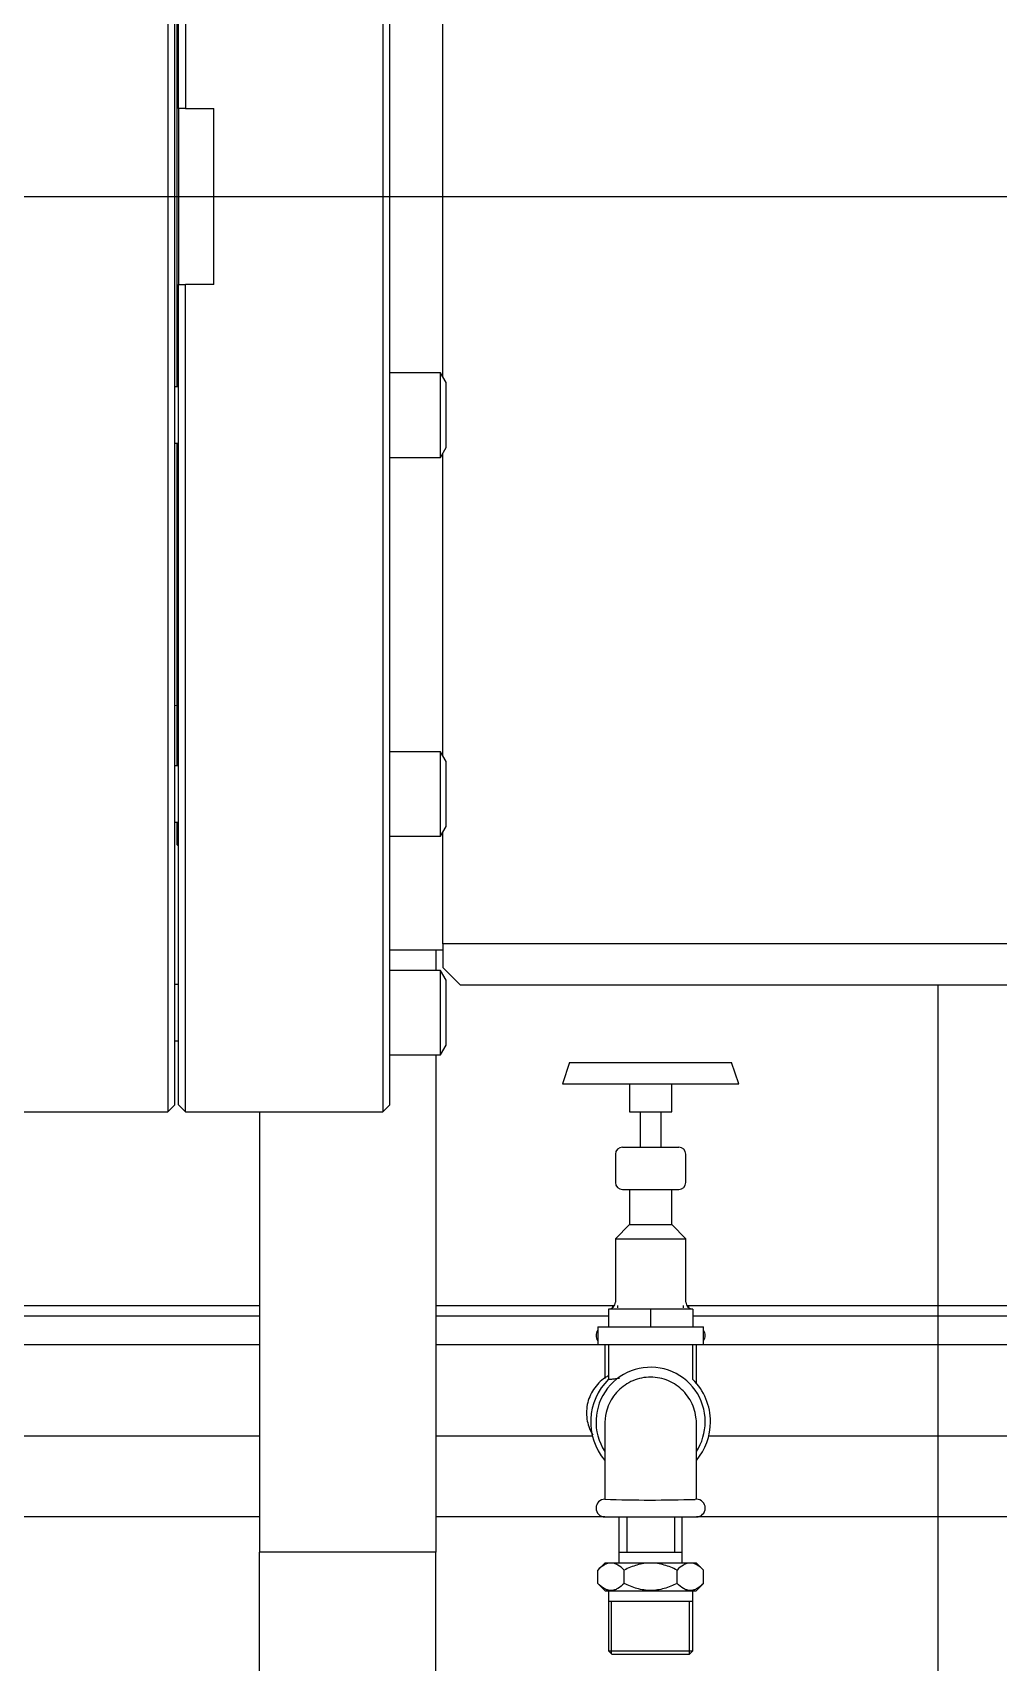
# Model space of a CAD drawing. Extents: x -681219 to -550379, y -242630 to -158199.
# Drawn here: x -620465 to -620110, y -178645 to -178045 of the extents above; entities that cross this region are included whole.
import ezdxf
from ezdxf.lldxf.tags import DXFTag

# ---------------------------------------------------------------- set-up
doc = ezdxf.new("R2010")
doc.units = 0
doc.header["$LTSCALE"] = 1000
doc.layers.get('0').update_dxf_attribs({"linetype": 'CONTINUOUS'})
for name, color, linetype in [('240', 7, 'CONTINUOUS'), ('365', 7, 'CONTINUOUS'), ('DN15_GB3289.10_A', 7, 'CONTINUOUS'), ('DN15_GB3289.2_A', 7, 'CONTINUOUS'), ('DV1_默认层', 7, 'CONTINUOUS'), ('M16×150_GB70.1_1', 7, 'CONTINUOUS'), ('MY150_080102', 7, 'CONTINUOUS'), ('MY150_080103', 7, 'CONTINUOUS'), ('MY150_080202', 7, 'CONTINUOUS'), ('MY165B_2002', 7, 'CONTINUOUS'), ('MY90S_05010104', 7, 'CONTINUOUS'), ('MYPH00711779', 7, 'CONTINUOUS'), ('S02150002', 7, 'CONTINUOUS'), ('中段腔衬套', 7, 'CONTINUOUS'), ('中段腔铸件', 7, 'CONTINUOUS'), ('截止阀_DN15-HV3', 7, 'CONTINUOUS'), ('泄压腔下筋', 7, 'CONTINUOUS'), ('泄压腔衬套', 7, 'CONTINUOUS'), ('泄压腔铸件', 7, 'CONTINUOUS')]:
    doc.layers.add(name, color=color, linetype=linetype)
tags = doc.linetypes.add('CENTER2', pattern=[28.575, 19.05, -3.175, 3.175, -3.175]).pattern_tags.tags
tags[10:11] = [DXFTag(74, 4), DXFTag(75, 0), DXFTag(340, '0'), DXFTag(46, 0.0), DXFTag(50, 0.0), DXFTag(44, 0.0), DXFTag(45, 0.0)]
tags[8:9] = [DXFTag(74, 4), DXFTag(75, 0), DXFTag(340, '0'), DXFTag(46, 0.0), DXFTag(50, 0.0), DXFTag(44, 0.0), DXFTag(45, 0.0)]
tags[6:7] = [DXFTag(74, 4), DXFTag(75, 0), DXFTag(340, '0'), DXFTag(46, 0.0), DXFTag(50, 0.0), DXFTag(44, 0.0), DXFTag(45, 0.0)]
tags[4:5] = [DXFTag(74, 4), DXFTag(75, 0), DXFTag(340, '0'), DXFTag(46, 0.0), DXFTag(50, 0.0), DXFTag(44, 0.0), DXFTag(45, 0.0)]

msp = doc.modelspace()

# ---------------------------------------------------------------- linework, layer by layer
at = {"color": 5}
msp.add_line((-620131.7999, -178395.2804), (-620131.7999, -180237.3328), dxfattribs=at)
at = {"layer": '240', "color": 7, "linetype": 'Continuous'}
for p, q in [((-620381.3145, -178901.7867), (-620381.3145, -178603.9364)), ((-620316.5145, -178603.9364), (-620381.3145, -178603.9364)), ((-620316.5145, -178901.7867), (-620316.5145, -178603.9364))]:
    msp.add_line(p, q, dxfattribs=at)
at = {"layer": '365', "color": 7, "linetype": 'Continuous'}
for p, q in [((-620316.5145, -178382.3204), (-620316.5145, -178389.866)), ((-620316.5145, -178420.97), (-620316.5145, -178603.9364)), ((-620381.3145, -178441.9364), (-620381.3145, -178603.9364))]:
    msp.add_line(p, q, dxfattribs=at)
at = {"layer": 'DN15_GB3289.10_A', "color": 7, "linetype": 'Continuous'}
for p, q in [((-620254.3065, -178527.4724), (-620254.3065, -178540.0358)), ((-620220.6105, -178541.7861), (-620220.6105, -178527.4724)), ((-620254.3065, -178584.3809), (-620254.3065, -178584.4964)), ((-620220.6105, -178584.4964), (-620220.6105, -178584.3558))]:
    msp.add_line(p, q, dxfattribs=at)
for centre, start, end in [((-620254.3065, -178524.2324), 143.1301024, 216.8698976), ((-620220.6105, -178524.2324), 323.1301024, 36.8698976), ((-620254.3065, -178587.7364), 90, 270), ((-620220.6105, -178587.7364), 270, 90)]:
    msp.add_arc(centre, 3.24, start, end, dxfattribs=at)
at = {"layer": 'DN15_GB3289.2_A', "color": 7, "linetype": 'Continuous'}
for p, q in [((-620254.3065, -178556.6147), (-620254.3065, -178584.3809)), ((-620220.6105, -178584.3558), (-620220.6105, -178556.6053)), ((-620220.6105, -178584.4964), (-620220.9877, -178584.4964)), ((-620254.3065, -178590.9764), (-620220.6105, -178590.9764))]:
    msp.add_line(p, q, dxfattribs=at)
for centre, radius, start, end in [((-620237.4585, -178555.9844), 20.088, 0, 212.9958855), ((-620237.4585, -178555.9844), 20.088, 327.0041145, 0), ((-620254.3065, -178587.7364), 3.24, 90, 270), ((-620237.4582, -178060.9388), 523.8286, 268.158023, 271.7885796), ((-620220.6105, -178587.7364), 3.24, 270, 90)]:
    msp.add_arc(centre, radius, start, end, dxfattribs=at)
msp.add_open_spline([(-620220.6191, -178557.0767), (-620220.592, -178556.1166), (-620220.6433, -178555.1552), (-620221.0775, -178552.0136), (-620221.8181, -178549.8519), (-620224.0443, -178546.0183), (-620225.5521, -178544.3053), (-620228.2061, -178542.2875), (-620229.1726, -178541.6943), (-620231.1728, -178540.7267), (-620232.2139, -178540.3445), (-620235.463, -178539.5095), (-620237.7185, -178539.3923), (-620241.0426, -178539.8903), (-620242.1181, -178540.1641), (-620244.2059, -178540.9215), (-620245.2276, -178541.4125), (-620248.0766, -178543.1509), (-620249.7496, -178544.7013), (-620252.3526, -178548.2939), (-620253.3054, -178550.37), (-620254.1989, -178554.0793), (-620254.3548, -178555.6914), (-620254.2912, -178557.2937)], degree=3, knots=[0.160563439, 0.160563439, 0.160563439, 0.160563439, 0.1875, 0.1875, 0.25, 0.25, 0.3125, 0.3125, 0.34375, 0.34375, 0.375, 0.375, 0.4375, 0.4375, 0.46875, 0.46875, 0.5, 0.5, 0.5625, 0.5625, 0.625, 0.625, 0.669951361, 0.669951361, 0.669951361, 0.669951361], dxfattribs=at)
at = {"layer": 'DV1_默认层', "color": 7, "linetype": 'CENTER2', "ltscale": 30}
msp.add_line((-623650.9859, -178104.9764), (-617783.6386, -178104.9764), dxfattribs=at)
at = {"layer": 'M16×150_GB70.1_1', "color": 7, "linetype": 'Continuous'}
for p, q in [((-620314.7001, -178169.9275), (-620333.3625, -178169.9275)), ((-620314.7001, -178201.0315), (-620314.7001, -178169.9275)), ((-620312.6265, -178173.519), (-620314.7001, -178169.9275)), ((-620312.6265, -178197.44), (-620312.6265, -178173.519)), ((-620411.1225, -178175.1115), (-620412.4185, -178175.1115)), ((-620412.4185, -178195.8475), (-620411.1225, -178195.8475)), ((-620314.7001, -178201.0315), (-620312.6265, -178197.44)), ((-620333.3625, -178201.0315), (-620314.7001, -178201.0315)), ((-620314.7001, -178309.3629), (-620333.3625, -178309.3629)), ((-620314.7001, -178340.4669), (-620314.7001, -178309.3629)), ((-620312.6265, -178312.9544), (-620314.7001, -178309.3629)), ((-620411.1225, -178314.5469), (-620412.4185, -178314.5469)), ((-620312.6265, -178336.8754), (-620312.6265, -178312.9544)), ((-620412.4185, -178335.2829), (-620411.1225, -178335.2829)), ((-620333.3625, -178340.4669), (-620314.7001, -178340.4669)), ((-620314.7001, -178340.4669), (-620312.6265, -178336.8754)), ((-620314.7001, -178389.866), (-620333.3625, -178389.866)), ((-620314.7001, -178420.97), (-620314.7001, -178389.866)), ((-620312.6265, -178393.4575), (-620314.7001, -178389.866)), ((-620411.1225, -178395.05), (-620412.4185, -178395.05)), ((-620312.6265, -178417.3785), (-620312.6265, -178393.4575)), ((-620412.4185, -178415.786), (-620411.1225, -178415.786)), ((-620314.7001, -178420.97), (-620312.6265, -178417.3785)), ((-620333.3625, -178420.97), (-620314.7001, -178420.97))]:
    msp.add_line(p, q, dxfattribs=at)
at = {"layer": 'MY150_080102', "color": 7, "linetype": 'Continuous'}
for p, q in [((-620475.2441, -178561.1684), (-620381.3145, -178561.1684)), ((-620316.5145, -178561.1684), (-620258.8728, -178561.1684)), ((-620216.0441, -178561.1684), (-620057.3145, -178561.1684))]:
    msp.add_line(p, q, dxfattribs=at)
at = {"layer": 'MY150_080103', "color": 7, "linetype": 'Continuous'}
for p, q in [((-620381.3145, -178517.1044), (-620481.1065, -178517.1044)), ((-620253.0105, -178517.1044), (-620316.5145, -178517.1044)), ((-620055.3705, -178517.1044), (-620221.9065, -178517.1044)), ((-620477.2185, -178527.4724), (-620381.3145, -178527.4724)), ((-620316.5145, -178527.4724), (-620256.8985, -178527.4724)), ((-620218.0185, -178527.4724), (-620055.3705, -178527.4724))]:
    msp.add_line(p, q, dxfattribs=at)
at = {"layer": 'MY150_080202', "color": 7, "linetype": 'Continuous'}
for p, q in [((-620483.3512, -178513.2164), (-620381.3145, -178513.2164)), ((-620316.5145, -178513.2164), (-620250.7657, -178513.2164)), ((-620224.1512, -178513.2164), (-620055.3705, -178513.2164)), ((-620381.3145, -178590.9764), (-620479.8105, -178590.9764)), ((-620254.3065, -178590.9764), (-620316.5145, -178590.9764)), ((-620055.3705, -178590.9764), (-620220.6105, -178590.9764))]:
    msp.add_line(p, q, dxfattribs=at)
at = {"layer": 'MY165B_2002', "color": 7, "linetype": 'Continuous'}
for p, q in [((-620249.1225, -178590.9764), (-620249.1225, -178607.8244)), ((-620246.2065, -178590.9764), (-620246.2065, -178603.9364)), ((-620228.7105, -178590.9764), (-620228.7105, -178603.9364)), ((-620225.7945, -178607.8244), (-620225.7945, -178590.9764)), ((-620249.1225, -178603.9364), (-620225.7945, -178603.9364)), ((-620254.1769, -178607.8244), (-620256.9129, -178610.5604)), ((-620256.9129, -178615.4564), (-620256.9129, -178610.5604)), ((-620254.1769, -178607.8244), (-620220.7401, -178607.8244)), ((-620247.1857, -178615.4564), (-620247.1857, -178610.5604)), ((-620227.7313, -178615.4564), (-620227.7313, -178610.5604)), ((-620218.0041, -178610.5604), (-620220.7401, -178607.8244)), ((-620218.0041, -178615.4564), (-620218.0041, -178610.5604)), ((-620256.9129, -178615.4564), (-620254.1769, -178618.1924)), ((-620220.7401, -178618.1924), (-620218.0041, -178615.4564)), ((-620254.1769, -178618.1924), (-620220.7401, -178618.1924)), ((-620253.0105, -178618.1924), (-620253.0105, -178640.2244)), ((-620221.9065, -178622.0804), (-620253.0105, -178622.0804)), ((-620251.8182, -178641.4167), (-620251.8182, -178622.0804)), ((-620223.0988, -178641.4167), (-620223.0988, -178622.0804)), ((-620221.9065, -178640.2244), (-620221.9065, -178618.1924)), ((-620253.0105, -178640.2244), (-620221.9065, -178640.2244)), ((-620253.0105, -178640.2244), (-620251.7145, -178641.5204)), ((-620251.7145, -178641.5204), (-620223.2025, -178641.5204)), ((-620223.2025, -178641.5204), (-620221.9065, -178640.2244))]:
    msp.add_line(p, q, dxfattribs=at)
for points, knots in [([(-620247.1857, -178610.5604), (-620247.9436, -178609.8025), (-620248.7224, -178609.153), (-620249.7398, -178608.5714), (-620249.9455, -178608.4667), (-620250.362, -178608.2838), (-620250.573, -178608.2057), (-620251.2041, -178608.0181), (-620251.6254, -178607.9542), (-620252.4691, -178607.9538), (-620252.8915, -178608.0173), (-620253.7375, -178608.2686), (-620254.1531, -178608.454), (-620255.3715, -178609.1499), (-620256.1518, -178609.7994), (-620256.9129, -178610.5604)], [0, 0, 0, 0, 0.25, 0.25, 0.3125, 0.3125, 0.375, 0.375, 0.5, 0.5, 0.625, 0.625, 0.75, 0.75, 1, 1, 1, 1]), ([(-620227.7313, -178610.5604), (-620229.2404, -178609.8059), (-620230.7974, -178609.1545), (-620234.0808, -178608.2171), (-620235.7497, -178607.9553), (-620238.2938, -178607.9534), (-620239.1524, -178608.0187), (-620240.829, -178608.2678), (-620241.6537, -178608.451), (-620243.2808, -178608.9146), (-620244.0863, -178609.1964), (-620245.6644, -178609.8322), (-620246.4327, -178610.1839), (-620247.1857, -178610.5604)], [0, 0, 0, 0, 0.25, 0.25, 0.5, 0.5, 0.625, 0.625, 0.75, 0.75, 0.875, 0.875, 1, 1, 1, 1]), ([(-620218.0041, -178610.5604), (-620218.7618, -178609.8027), (-620219.5403, -178609.1534), (-620220.5575, -178608.5717), (-620220.7631, -178608.4671), (-620221.1795, -178608.2842), (-620221.3905, -178608.206), (-620222.0214, -178608.0184), (-620222.4426, -178607.9544), (-620223.286, -178607.9537), (-620223.7083, -178608.017), (-620224.5541, -178608.2679), (-620224.9697, -178608.4531), (-620226.1885, -178609.1488), (-620226.9694, -178609.7986), (-620227.7313, -178610.5604)], [0, 0, 0, 0, 0.25, 0.25, 0.3125, 0.3125, 0.375, 0.375, 0.5, 0.5, 0.625, 0.625, 0.75, 0.75, 1, 1, 1, 1]), ([(-620247.1857, -178615.4564), (-620247.9436, -178616.2144), (-620248.7224, -178616.8638), (-620249.7398, -178617.4455), (-620249.9455, -178617.5501), (-620250.362, -178617.733), (-620250.573, -178617.8111), (-620251.2041, -178617.9987), (-620251.6254, -178618.0626), (-620252.4691, -178618.063), (-620252.8915, -178617.9995), (-620253.7375, -178617.7482), (-620254.1531, -178617.5628), (-620255.3715, -178616.867), (-620256.1518, -178616.2175), (-620256.9129, -178615.4564)], [0, 0, 0, 0, 0.25, 0.25, 0.3125, 0.3125, 0.375, 0.375, 0.5, 0.5, 0.625, 0.625, 0.75, 0.75, 1, 1, 1, 1]), ([(-620227.7313, -178615.4564), (-620229.2404, -178616.211), (-620230.7974, -178616.8623), (-620234.0808, -178617.7998), (-620235.7497, -178618.0615), (-620238.2938, -178618.0635), (-620239.1524, -178617.9982), (-620240.829, -178617.749), (-620241.6537, -178617.5659), (-620243.2808, -178617.1022), (-620244.0863, -178616.8204), (-620245.6644, -178616.1846), (-620246.4327, -178615.8329), (-620247.1857, -178615.4564)], [0, 0, 0, 0, 0.25, 0.25, 0.5, 0.5, 0.625, 0.625, 0.75, 0.75, 0.875, 0.875, 1, 1, 1, 1]), ([(-620218.0041, -178615.4564), (-620218.7618, -178616.2142), (-620219.5403, -178616.8634), (-620220.5575, -178617.4451), (-620220.7631, -178617.5498), (-620221.1795, -178617.7326), (-620221.3905, -178617.8108), (-620222.0214, -178617.9985), (-620222.4426, -178618.0625), (-620223.286, -178618.0632), (-620223.7083, -178617.9998), (-620224.5541, -178617.7489), (-620224.9697, -178617.5637), (-620226.1885, -178616.8681), (-620226.9694, -178616.2183), (-620227.7313, -178615.4564)], [0, 0, 0, 0, 0.25, 0.25, 0.3125, 0.3125, 0.375, 0.375, 0.5, 0.5, 0.625, 0.625, 0.75, 0.75, 1, 1, 1, 1])]:
    msp.add_open_spline(points, degree=3, knots=knots, dxfattribs=at)
at = {"layer": 'MY90S_05010104', "color": 7, "linetype": 'Continuous'}
for p, q in [((-620251.5201, -178513.2164), (-620251.5201, -178514.0411)), ((-620249.5314, -178514.0411), (-620249.5314, -178513.2164)), ((-620225.3856, -178514.0411), (-620225.3856, -178513.2164)), ((-620223.3969, -178514.0411), (-620223.3969, -178513.2164))]:
    msp.add_line(p, q, dxfattribs=at)
at = {"layer": 'MYPH00711779', "color": 7, "linetype": 'Continuous'}
for p, q in [((-620313.9225, -178171.2743), (-620313.9225, -178038.6785)), ((-620313.9225, -178310.7097), (-620313.9225, -178199.6847)), ((-620313.9225, -178380.0209), (-620313.9225, -178339.1201)), ((-619789.1721, -178380.0209), (-620313.9225, -178380.0209))]:
    msp.add_line(p, q, dxfattribs=at)
at = {"layer": 'S02150002', "color": 7, "linetype": 'Continuous'}
msp.add_open_spline([(-620253.0458, -178539.0742), (-620253.4236, -178539.2839), (-620253.7931, -178539.5096), (-620255.8492, -178540.8862), (-620257.3153, -178542.3582), (-620259.5669, -178545.7391), (-620260.3616, -178547.6699), (-620261.1438, -178551.6486), (-620261.1389, -178553.7373), (-620260.3683, -178557.5583), (-620259.662, -178559.3296), (-620258.6659, -178560.9194)], degree=3, knots=[0.549223708, 0.549223708, 0.549223708, 0.549223708, 0.5625, 0.5625, 0.625, 0.625, 0.6875, 0.6875, 0.75, 0.75, 0.807499754, 0.807499754, 0.807499754, 0.807499754], dxfattribs=at)
at = {"layer": '中段腔衬套', "color": 7, "linetype": 'Continuous'}
msp.add_line((-620412.4185, -178292.3132), (-620411.7705, -178292.2484), dxfattribs=at)
at = {"layer": '中段腔铸件', "color": 7, "linetype": 'Continuous'}
for p, q in [((-620415.0105, -177768.0164), (-620415.0105, -178441.9364)), ((-620412.4185, -178439.3444), (-620412.4185, -177770.6084)), ((-620487.5865, -178441.9364), (-620415.0105, -178441.9364)), ((-620415.0105, -178441.9364), (-620412.4185, -178439.3444))]:
    msp.add_line(p, q, dxfattribs=at)
at = {"layer": '截止阀_DN15-HV3', "color": 7, "linetype": 'Continuous'}
for p, q in [((-620267.2665, -178423.7924), (-620269.8585, -178431.5684)), ((-620267.2665, -178423.7924), (-620207.6505, -178423.7924)), ((-620205.0585, -178431.5684), (-620207.6505, -178423.7924)), ((-620269.8585, -178431.5684), (-620205.0585, -178431.5684)), ((-620245.2345, -178431.5684), (-620245.2345, -178441.9364)), ((-620229.6825, -178441.9364), (-620229.6825, -178431.5684)), ((-620245.2345, -178441.9364), (-620229.6825, -178441.9364)), ((-620241.3465, -178441.9364), (-620241.3465, -178454.8964)), ((-620233.5705, -178454.8964), (-620233.5705, -178441.9364)), ((-620247.8265, -178454.8964), (-620227.0905, -178454.8964)), ((-620250.4185, -178457.4884), (-620250.4185, -178467.8564)), ((-620224.4985, -178467.8564), (-620224.4985, -178457.4884)), ((-620247.8265, -178470.4484), (-620227.0905, -178470.4484)), ((-620245.2345, -178470.4484), (-620245.2345, -178483.4084)), ((-620229.6825, -178483.4084), (-620229.6825, -178470.4484)), ((-620245.2345, -178483.4084), (-620250.4185, -178488.5924)), ((-620245.2345, -178483.4084), (-620229.6825, -178483.4084)), ((-620224.4985, -178488.5924), (-620229.6825, -178483.4084)), ((-620250.4185, -178488.5924), (-620224.4985, -178488.5924)), ((-620250.4185, -178488.5924), (-620250.4185, -178511.9204)), ((-620224.4985, -178511.9204), (-620224.4985, -178488.5924)), ((-620245.2345, -178514.5124), (-620253.0105, -178514.5124)), ((-620253.0105, -178514.5124), (-620253.0105, -178520.9924)), ((-620237.4585, -178514.5124), (-620245.2345, -178514.5124)), ((-620229.6825, -178514.5124), (-620237.4585, -178514.5124)), ((-620237.4585, -178514.5124), (-620237.4585, -178520.9924)), ((-620221.9065, -178514.5124), (-620229.6825, -178514.5124)), ((-620221.9065, -178514.5124), (-620221.9065, -178520.9924)), ((-620256.8985, -178520.9924), (-620218.0185, -178520.9924)), ((-620256.8985, -178520.9924), (-620256.8985, -178527.4724)), ((-620218.0185, -178527.4724), (-620218.0185, -178520.9924)), ((-620256.8985, -178527.4724), (-620218.0185, -178527.4724)), ((-620253.0105, -178527.4724), (-620253.0105, -178540.3991)), ((-620221.9065, -178540.3773), (-620221.9065, -178527.4724))]:
    msp.add_line(p, q, dxfattribs=at)
for centre, radius, start, end in [((-620247.8265, -178457.4884), 2.592, 90, 180), ((-620227.0905, -178457.4884), 2.592, 0, 90), ((-620247.8265, -178467.8564), 2.592, 180, 270), ((-620227.0905, -178467.8564), 2.592, 270, 0), ((-620253.0105, -178511.9204), 2.592, 270, 0), ((-620221.9065, -178511.9204), 2.592, 180, 270), ((-620237.4585, -178555.9844), 22.0329, 134.5029857, 220.1218459), ((-620237.4585, -178555.9844), 22.0329, 0, 45.157124), ((-620237.4585, -178555.9844), 22.0329, 319.8781541, 0)]:
    msp.add_arc(centre, radius, start, end, dxfattribs=at)
msp.add_open_spline([(-620248.9037, -178539.9177), (-620249.4343, -178540.0237), (-620249.92, -178540.1136), (-620250.9286, -178540.2713), (-620251.4221, -178540.324), (-620252.5752, -178540.3952), (-620252.9849, -178540.3542), (-620253.0093, -178540.3762)], degree=3, knots=[0.382007386, 0.382007386, 0.382007386, 0.382007386, 0.40625, 0.40625, 0.4375, 0.4375, 0.49810577, 0.49810577, 0.49810577, 0.49810577], dxfattribs=at)
at = {"layer": '泄压腔下筋', "color": 7, "linetype": 'Continuous'}
for p, q in [((-620313.9225, -178380.0209), (-620313.9225, -178388.8004)), ((-620313.9225, -178388.8004), (-620307.4425, -178395.2804)), ((-619807.9353, -178395.2804), (-620307.4425, -178395.2804))]:
    msp.add_line(p, q, dxfattribs=at)
at = {"layer": '泄压腔衬套', "color": 7, "linetype": 'Continuous'}
for p, q in [((-620411.7705, -178034.8413), (-620411.7705, -178175.1115)), ((-620411.7705, -178195.6964), (-620411.7705, -178314.5469)), ((-620411.7705, -178335.2829), (-620411.7705, -178343.4404)), ((-620411.7705, -178343.4404), (-620411.1225, -178344.0884))]:
    msp.add_line(p, q, dxfattribs=at)
at = {"layer": '泄压腔铸件', "color": 7, "linetype": 'Continuous'}
for p, q in [((-620411.1225, -178072.5764), (-620411.1225, -177770.6084)), ((-620408.5305, -177768.0164), (-620408.5305, -178072.5764)), ((-620335.9545, -177768.0164), (-620335.9545, -178441.9364)), ((-620333.3625, -178439.3444), (-620333.3625, -177770.6084)), ((-620313.9225, -178171.2743), (-620313.9225, -178038.6785)), ((-620408.5305, -178072.5764), (-620411.1225, -178072.5764)), ((-620411.1225, -178072.5764), (-620411.1225, -178079.0564)), ((-620408.5305, -178072.5764), (-620398.1625, -178072.5764)), ((-620398.1625, -178137.3764), (-620398.1625, -178072.5764)), ((-620411.1225, -178079.0564), (-620411.1225, -178130.8964)), ((-620411.1225, -178130.8964), (-620411.1225, -178137.3764)), ((-620411.1225, -178439.3444), (-620411.1225, -178137.3764)), ((-620411.1225, -178137.3764), (-620408.5305, -178137.3764)), ((-620408.5305, -178441.9364), (-620408.5305, -178137.3764)), ((-620398.1625, -178137.3764), (-620408.5305, -178137.3764)), ((-620313.9225, -178310.7097), (-620313.9225, -178199.6847)), ((-620313.9225, -178380.0209), (-620313.9225, -178339.1201)), ((-620333.3625, -178382.3204), (-620313.9225, -178382.3204)), ((-620411.1225, -178439.3444), (-620408.5305, -178441.9364)), ((-620408.5305, -178441.9364), (-620335.9545, -178441.9364)), ((-620335.9545, -178441.9364), (-620333.3625, -178439.3444))]:
    msp.add_line(p, q, dxfattribs=at)

doc.saveas('drawing.dxf')
